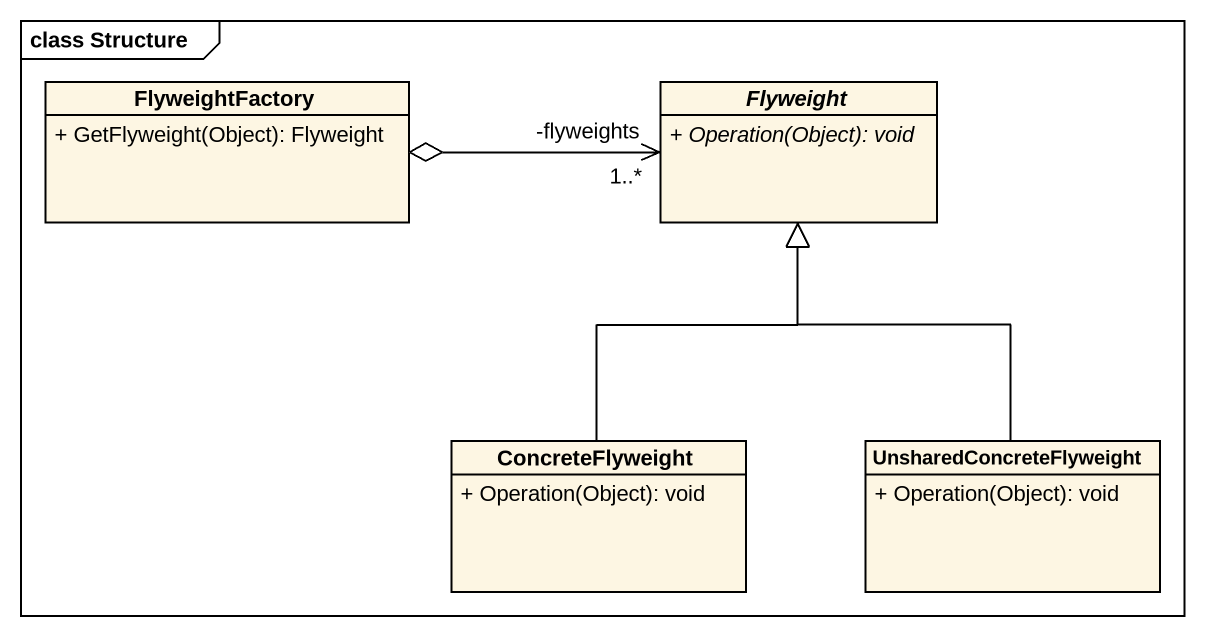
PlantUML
@startuml
mainframe class Structure
hide circle
hide empty members
skinparam classAttributeIconSize 0
class FlyweightFactory {
  + GetFlyweight(Object): Flyweight
}
abstract class Flyweight {
  {abstract} + Operation(Object): void
}
class ConcreteFlyweight {
  + Operation(Object): void
}
class UnsharedConcreteFlyweight {
  + Operation(Object): void
}
FlyweightFactory o-right-> "-flyweights\n1..*" Flyweight
ConcreteFlyweight -up-|> Flyweight
UnsharedConcreteFlyweight -up-|> Flyweight
@enduml
